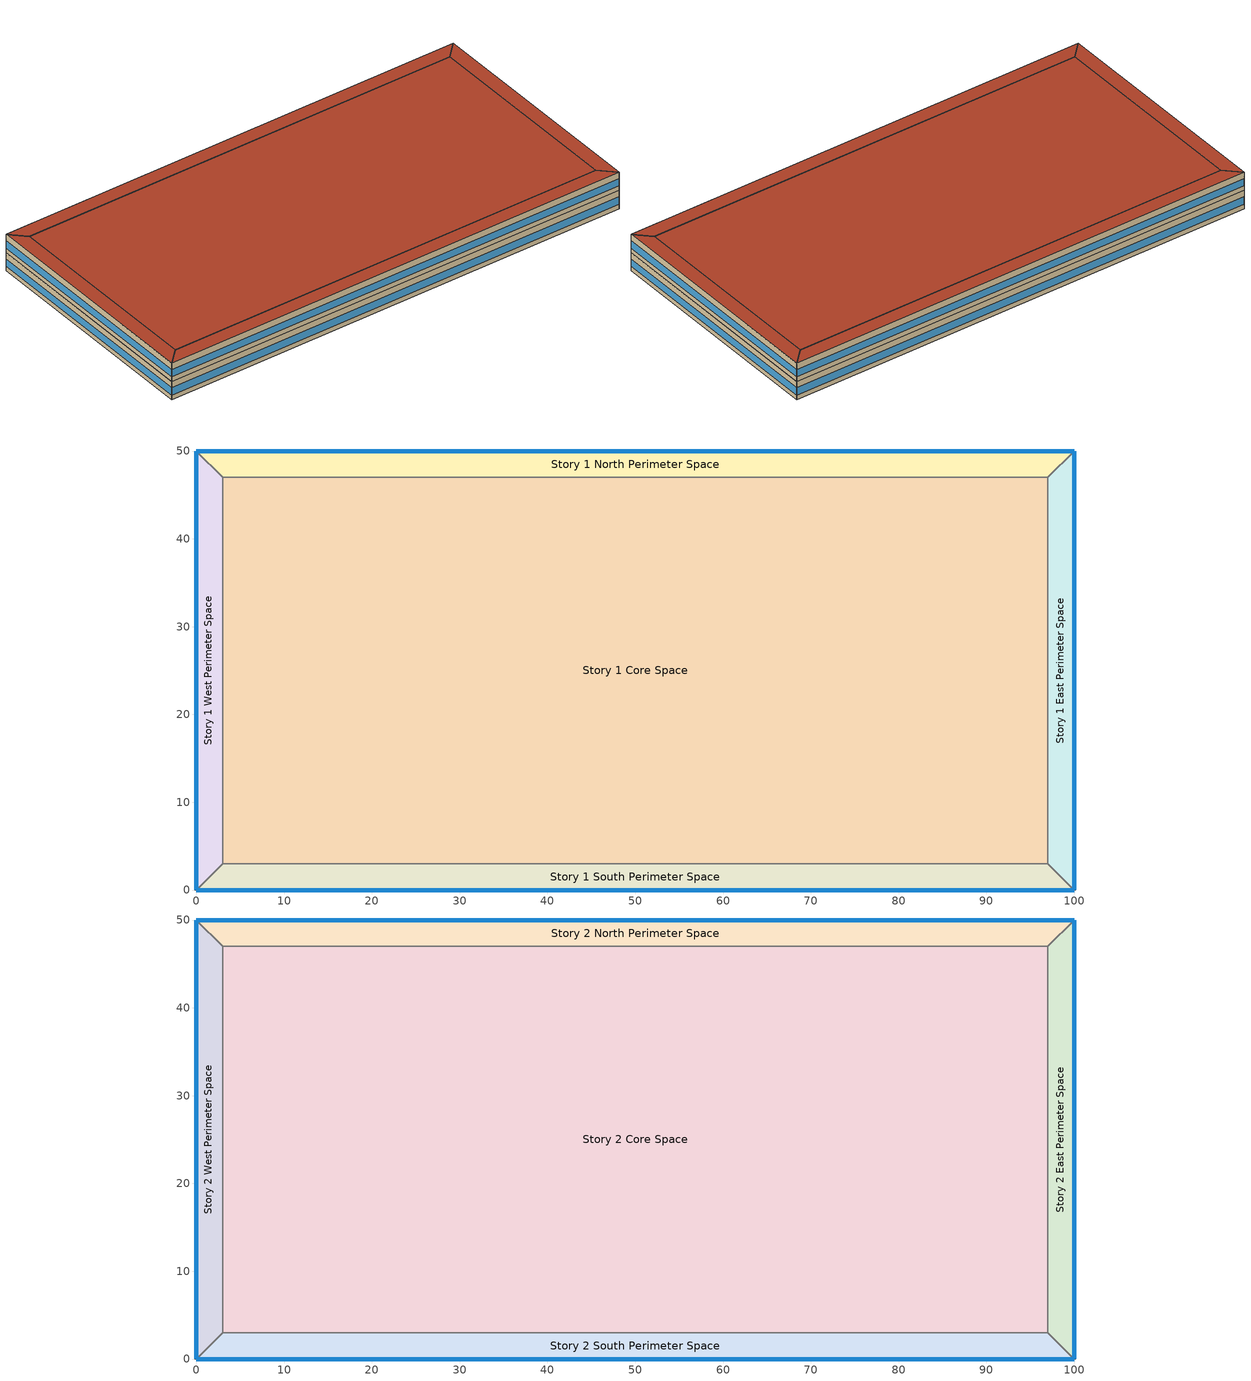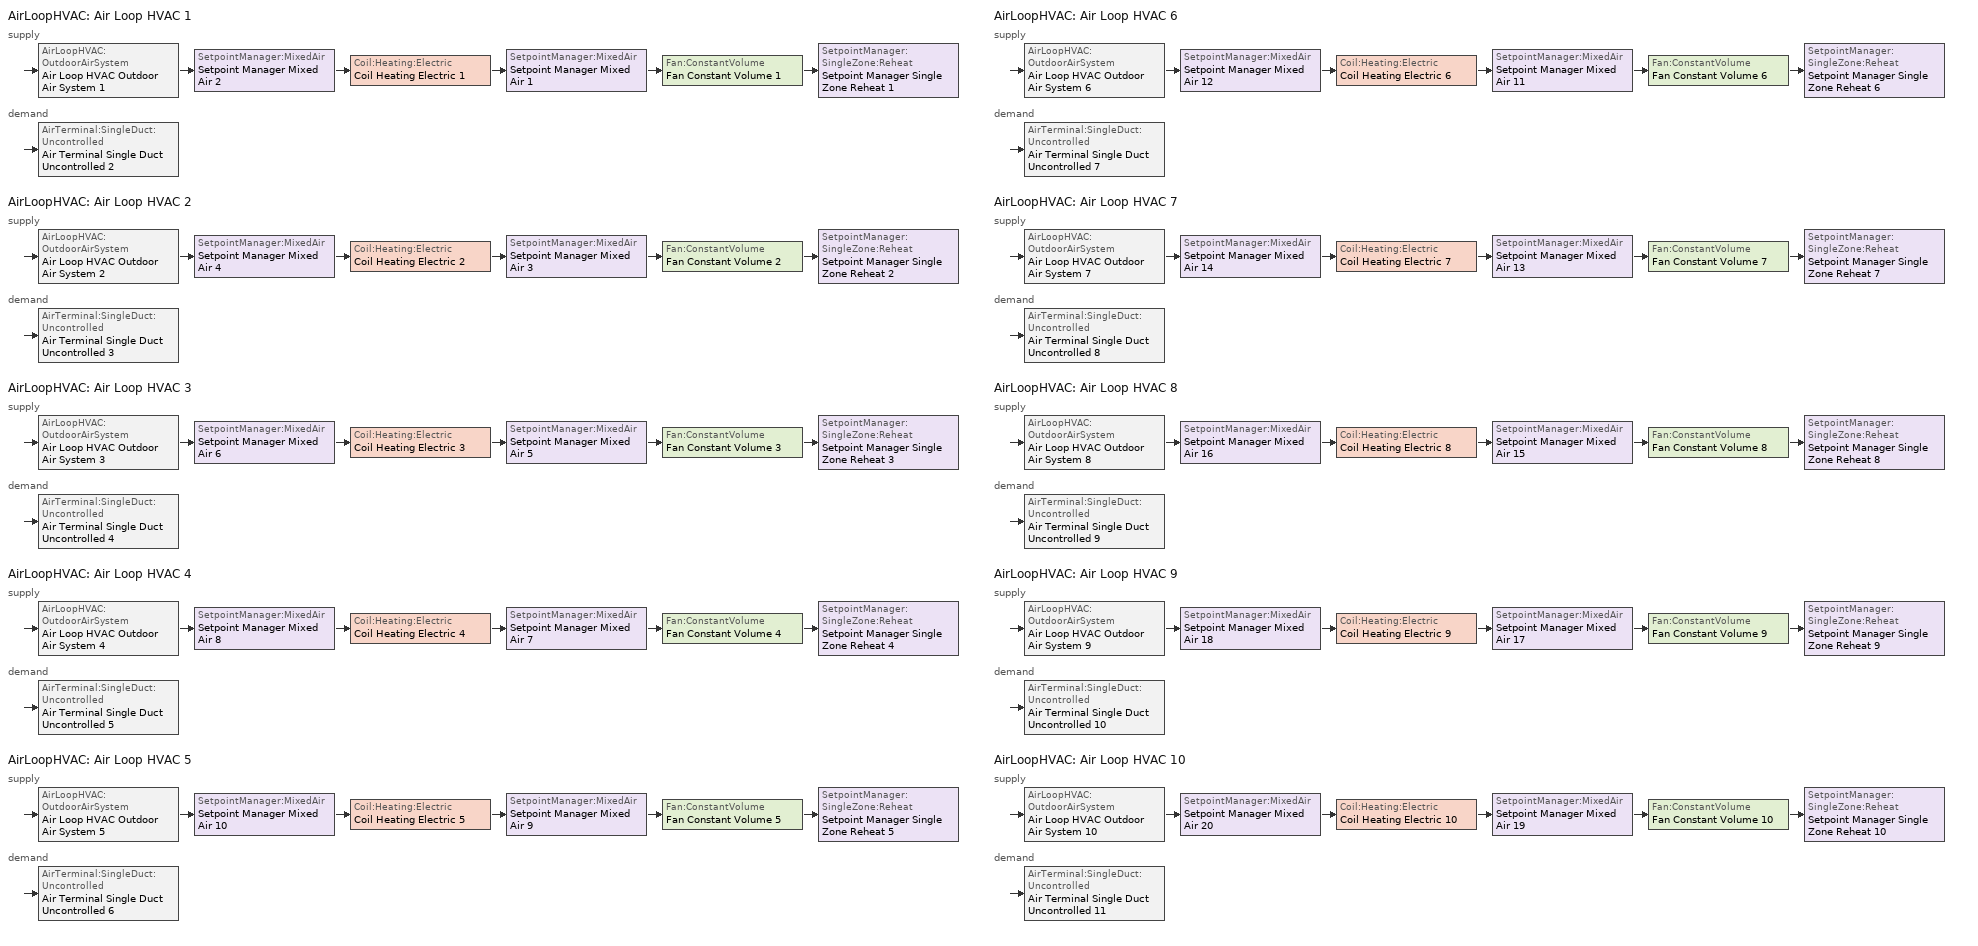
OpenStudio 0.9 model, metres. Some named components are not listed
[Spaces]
Story 1 West Perimeter Space
 floor ground: 0,0 0,50 3,47 3,3 z0
 wall outside: 0,50 0,0 z0:4
 wall to Story 1 North Perimeter Space: 3,47 0,50 z0:4
 wall to Story 1 Core Space: 3,3 3,47 z0:4
 wall to Story 1 South Perimeter Space: 0,0 3,3 z0:4
 window: 0,49.97 0,0.03 z1:2.6
Story 1 North Perimeter Space
 floor ground: 0,50 100,50 97,47 3,47 z0
 wall outside: 100,50 0,50 z0:4
 wall to Story 1 East Perimeter Space: 97,47 100,50 z0:4
 wall to Story 1 Core Space: 3,47 97,47 z0:4
 window: 99.97,50 0.03,50 z1:2.6
Story 1 East Perimeter Space
 floor ground: 100,50 100,0 97,3 97,47 z0
 wall outside: 100,0 100,50 z0:4
 wall to Story 1 South Perimeter Space: 97,3 100,0 z0:4
 wall to Story 1 Core Space: 97,47 97,3 z0:4
 window: 100,0.03 100,49.97 z1:2.6
Story 1 South Perimeter Space
 floor ground: 100,0 0,0 3,3 97,3 z0
 wall outside: 0,0 100,0 z0:4
 wall to Story 1 Core Space: 97,3 3,3 z0:4
 window: 0.03,0 99.97,0 z1:2.6
Story 1 Core Space
 floor ground: 3,3 3,47 97,47 97,3 z0
Story 2 West Perimeter Space
 floor to Story 1 West Perimeter Space: 0,0 0,50 3,47 3,3 z4
 wall outside: 0,50 0,0 z4:8
 wall to Story 2 North Perimeter Space: 3,47 0,50 z4:8
 wall to Story 2 Core Space: 3,3 3,47 z4:8
 wall to Story 2 South Perimeter Space: 0,0 3,3 z4:8
 window: 0,49.97 0,0.03 z5:6.6
 roof outside: 3,3 3,47 0,50 0,0 z8
Story 2 North Perimeter Space
 floor to Story 1 North Perimeter Space: 0,50 100,50 97,47 3,47 z4
 wall outside: 100,50 0,50 z4:8
 wall to Story 2 East Perimeter Space: 97,47 100,50 z4:8
 wall to Story 2 Core Space: 3,47 97,47 z4:8
 window: 99.97,50 0.03,50 z5:6.6
 roof outside: 3,47 97,47 100,50 0,50 z8
Story 2 East Perimeter Space
 floor to Story 1 East Perimeter Space: 100,50 100,0 97,3 97,47 z4
 wall outside: 100,0 100,50 z4:8
 wall to Story 2 South Perimeter Space: 97,3 100,0 z4:8
 wall to Story 2 Core Space: 97,47 97,3 z4:8
 window: 100,0.03 100,49.97 z5:6.6
 roof outside: 97,47 97,3 100,0 100,50 z8
Story 2 South Perimeter Space
 floor to Story 1 South Perimeter Space: 100,0 0,0 3,3 97,3 z4
 wall outside: 0,0 100,0 z4:8
 wall to Story 2 Core Space: 97,3 3,3 z4:8
 window: 0.03,0 99.97,0 z5:6.6
 roof outside: 97,3 3,3 0,0 100,0 z8
Story 2 Core Space
 floor to Story 1 Core Space: 3,3 3,47 97,47 97,3 z4
 roof outside: 97,3 97,47 3,47 3,3 z8
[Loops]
AirLoopHVAC 'Air Loop HVAC 1'
 supply: AirLoopHVAC:OutdoorAirSystem 'Air Loop HVAC Outdoor Air System 1' > SetpointManager:MixedAir 'Setpoint Manager Mixed Air 2' > Coil:Heating:Electric 'Coil Heating Electric 1' > SetpointManager:MixedAir 'Setpoint Manager Mixed Air 1' > Fan:ConstantVolume 'Fan Constant Volume 1' > SetpointManager:SingleZone:Reheat 'Setpoint Manager Single Zone Reheat 1'
 demand: AirTerminal:SingleDuct:Uncontrolled 'Air Terminal Single Duct Uncontrolled 2'
AirLoopHVAC 'Air Loop HVAC 2'
 supply: AirLoopHVAC:OutdoorAirSystem 'Air Loop HVAC Outdoor Air System 2' > SetpointManager:MixedAir 'Setpoint Manager Mixed Air 4' > Coil:Heating:Electric 'Coil Heating Electric 2' > SetpointManager:MixedAir 'Setpoint Manager Mixed Air 3' > Fan:ConstantVolume 'Fan Constant Volume 2' > SetpointManager:SingleZone:Reheat 'Setpoint Manager Single Zone Reheat 2'
 demand: AirTerminal:SingleDuct:Uncontrolled 'Air Terminal Single Duct Uncontrolled 3'
AirLoopHVAC 'Air Loop HVAC 3'
 supply: AirLoopHVAC:OutdoorAirSystem 'Air Loop HVAC Outdoor Air System 3' > SetpointManager:MixedAir 'Setpoint Manager Mixed Air 6' > Coil:Heating:Electric 'Coil Heating Electric 3' > SetpointManager:MixedAir 'Setpoint Manager Mixed Air 5' > Fan:ConstantVolume 'Fan Constant Volume 3' > SetpointManager:SingleZone:Reheat 'Setpoint Manager Single Zone Reheat 3'
 demand: AirTerminal:SingleDuct:Uncontrolled 'Air Terminal Single Duct Uncontrolled 4'
AirLoopHVAC 'Air Loop HVAC 4'
 supply: AirLoopHVAC:OutdoorAirSystem 'Air Loop HVAC Outdoor Air System 4' > SetpointManager:MixedAir 'Setpoint Manager Mixed Air 8' > Coil:Heating:Electric 'Coil Heating Electric 4' > SetpointManager:MixedAir 'Setpoint Manager Mixed Air 7' > Fan:ConstantVolume 'Fan Constant Volume 4' > SetpointManager:SingleZone:Reheat 'Setpoint Manager Single Zone Reheat 4'
 demand: AirTerminal:SingleDuct:Uncontrolled 'Air Terminal Single Duct Uncontrolled 5'
AirLoopHVAC 'Air Loop HVAC 5'
 supply: AirLoopHVAC:OutdoorAirSystem 'Air Loop HVAC Outdoor Air System 5' > SetpointManager:MixedAir 'Setpoint Manager Mixed Air 10' > Coil:Heating:Electric 'Coil Heating Electric 5' > SetpointManager:MixedAir 'Setpoint Manager Mixed Air 9' > Fan:ConstantVolume 'Fan Constant Volume 5' > SetpointManager:SingleZone:Reheat 'Setpoint Manager Single Zone Reheat 5'
 demand: AirTerminal:SingleDuct:Uncontrolled 'Air Terminal Single Duct Uncontrolled 6'
AirLoopHVAC 'Air Loop HVAC 6'
 supply: AirLoopHVAC:OutdoorAirSystem 'Air Loop HVAC Outdoor Air System 6' > SetpointManager:MixedAir 'Setpoint Manager Mixed Air 12' > Coil:Heating:Electric 'Coil Heating Electric 6' > SetpointManager:MixedAir 'Setpoint Manager Mixed Air 11' > Fan:ConstantVolume 'Fan Constant Volume 6' > SetpointManager:SingleZone:Reheat 'Setpoint Manager Single Zone Reheat 6'
 demand: AirTerminal:SingleDuct:Uncontrolled 'Air Terminal Single Duct Uncontrolled 7'
AirLoopHVAC 'Air Loop HVAC 7'
 supply: AirLoopHVAC:OutdoorAirSystem 'Air Loop HVAC Outdoor Air System 7' > SetpointManager:MixedAir 'Setpoint Manager Mixed Air 14' > Coil:Heating:Electric 'Coil Heating Electric 7' > SetpointManager:MixedAir 'Setpoint Manager Mixed Air 13' > Fan:ConstantVolume 'Fan Constant Volume 7' > SetpointManager:SingleZone:Reheat 'Setpoint Manager Single Zone Reheat 7'
 demand: AirTerminal:SingleDuct:Uncontrolled 'Air Terminal Single Duct Uncontrolled 8'
AirLoopHVAC 'Air Loop HVAC 8'
 supply: AirLoopHVAC:OutdoorAirSystem 'Air Loop HVAC Outdoor Air System 8' > SetpointManager:MixedAir 'Setpoint Manager Mixed Air 16' > Coil:Heating:Electric 'Coil Heating Electric 8' > SetpointManager:MixedAir 'Setpoint Manager Mixed Air 15' > Fan:ConstantVolume 'Fan Constant Volume 8' > SetpointManager:SingleZone:Reheat 'Setpoint Manager Single Zone Reheat 8'
 demand: AirTerminal:SingleDuct:Uncontrolled 'Air Terminal Single Duct Uncontrolled 9'
AirLoopHVAC 'Air Loop HVAC 9'
 supply: AirLoopHVAC:OutdoorAirSystem 'Air Loop HVAC Outdoor Air System 9' > SetpointManager:MixedAir 'Setpoint Manager Mixed Air 18' > Coil:Heating:Electric 'Coil Heating Electric 9' > SetpointManager:MixedAir 'Setpoint Manager Mixed Air 17' > Fan:ConstantVolume 'Fan Constant Volume 9' > SetpointManager:SingleZone:Reheat 'Setpoint Manager Single Zone Reheat 9'
 demand: AirTerminal:SingleDuct:Uncontrolled 'Air Terminal Single Duct Uncontrolled 10'
AirLoopHVAC 'Air Loop HVAC 10'
 supply: AirLoopHVAC:OutdoorAirSystem 'Air Loop HVAC Outdoor Air System 10' > SetpointManager:MixedAir 'Setpoint Manager Mixed Air 20' > Coil:Heating:Electric 'Coil Heating Electric 10' > SetpointManager:MixedAir 'Setpoint Manager Mixed Air 19' > Fan:ConstantVolume 'Fan Constant Volume 10' > SetpointManager:SingleZone:Reheat 'Setpoint Manager Single Zone Reheat 10'
 demand: AirTerminal:SingleDuct:Uncontrolled 'Air Terminal Single Duct Uncontrolled 11'
[Building]
OS:Building 1: Space Type=Baseline Model Space Type; Default Construction Set=ASHRAE_189.1-2009_ClimateZone 4-5 (mdoff)_ConstSet
[SizingPeriod:DesignDay] Barometric Pressure {Pa}=98934; Sky Clearness=0; Rain Indicator=0; Snow Indicator=0; Day of Month=21; Daylight Saving Time Indicator=0; Dry-Bulb Temperature Range Modifier Type=DefaultMultipliers
Name | Maximum Dry-Bulb Temperature {C} | Daily Dry-Bulb Temperature Range {deltaC} | Humidity Indicating Conditions at Maximum Dry-Bulb {BasedOnField A3} | Wind Speed {m/s} | Wind Direction {deg} | Month | Day Type | Humidity Indicating Type | Solar Model Indicator | ASHRAE Taub | ASHRAE Taud
Chicago Ohare Intl Ap Ann Clg .4% Condns Enth=>MDB | 31.4 | 10.5 | 79200 | 5.2 | 230 | 7 | SummerDesignDay | Enthalpy | ASHRAETau | 0.455 | 2.05
Chicago Ohare Intl Ap Ann Clg .4% Condns DP=>MDB | 28.9 | 10.5 | 23.8 | 5.2 | 230 | 7 | SummerDesignDay | Dewpoint | ASHRAETau | 0.455 | 2.05
Chicago Ohare Intl Ap Ann Clg .4% Condns WB=>MDB | 31.2 | 10.5 | 25.5 | 5.2 | 230 | 7 | SummerDesignDay | Wetbulb | ASHRAETau | 0.455 | 2.05
Chicago Ohare Intl Ap Ann Htg Wind 99.6% Condns WS=>MCDB | -3.5 | 0 | -3.5 | 12.4 | 270 | 1 | WinterDesignDay | Wetbulb | ASHRAEClearSky
Chicago Ohare Intl Ap Ann Htg 99.6% Condns DB | -20 | 0 | -20 | 4.9 | 270 | 1 | WinterDesignDay | Wetbulb | ASHRAEClearSky
Chicago Ohare Intl Ap Ann Clg .4% Condns DB=>MWB | 33.3 | 10.5 | 23.7 | 5.2 | 230 | 7 | SummerDesignDay | Wetbulb | ASHRAETau | 0.455 | 2.05
Chicago Ohare Intl Ap Ann Hum_n 99.6% Condns DP=>MCDB | -19.2 | 0 | -25.7 | 4.9 | 270 | 1 | WinterDesignDay | Dewpoint | ASHRAEClearSky
[Site]
Chicago Ohare Intl Ap_IL_USA Design_Conditions: Latitude {deg}=41.98; Longitude {deg}=-87.92; Time Zone {hr}=-6; Elevation {m}=201
[Material]
Name | Roughness | Thickness | Conductivity | Density | Specific Heat | Thermal Absorptance | Solar Absorptance | Visible Absorptance
000_F08 Metal surface | Smooth | 0.0008 | 45.28 | 7824 | 500
000_F16 Acoustic tile | MediumSmooth | 0.0191 | 0.06 | 368 | 590
000_G01a 19mm gypsum board | MediumSmooth | 0.019 | 0.16 | 800 | 1090
000_G05 25mm wood | MediumSmooth | 0.0254 | 0.15 | 608 | 1630
000_I01 25mm insulation board | MediumRough | 0.0254 | 0.03 | 43 | 1210
000_M11 100mm lightweight concrete | MediumRough | 0.1016 | 0.53 | 1280 | 840
1/2IN Gypsum | Smooth | 0.0127 | 0.16 | 784.9 | 830 | 0.9 | 0.92 | 0.92
MAT-CC05 4 HW CONCRETE | Rough | 0.1016 | 1.311 | 2240 | 836.8 | 0.9 | 0.7 | 0.7
Metal Decking | MediumSmooth | 0.0015 | 45.006 | 7680 | 418.4 | 0.9 | 0.7 | 0.3
Roof Insulation [21] | MediumRough | 0.2105 | 0.049 | 265 | 836.8 | 0.9 | 0.7 | 0.7
Roof Membrane | VeryRough | 0.0095 | 0.16 | 1121.29 | 1460 | 0.9 | 0.7 | 0.7
Wall Insulation [39] | MediumRough | 0.1184 | 0.045 | 265 | 836.8 | 0.9 | 0.7 | 0.7
[Material:AirGap]
Name | Thermal Resistance
000_F04 Wall air space resistance | 0.15
000_F05 Ceiling air space resistance | 0.18
[Material:NoMass] Thermal Absorptance=0.9; Solar Absorptance=0.7
Name | Roughness | Thermal Resistance | Visible Absorptance
CP02 CARPET PAD | VeryRough | 0.2165 | 0.8
MAT-SHEATH | Rough | 0.3626 | 0.7
[WindowMaterial:Gas]
000_Air 13mm: Gas Type=Air; Thickness=0.0127
[WindowMaterial:Glazing] Optical Data Type=SpectralAverage; Thickness=0.003; Infrared Transmittance at Normal Incidence=0
Name | Solar Transmittance at Normal Incidence | Front Side Solar Reflectance at Normal Incidence | Back Side Solar Reflectance at Normal Incidence | Visible Transmittance at Normal Incidence | Front Side Visible Reflectance at Normal Incidence | Back Side Visible Reflectance at Normal Incidence | Front Side Infrared Hemispherical Emissivity | Back Side Infrared Hemispherical Emissivity | Conductivity | Dirt Correction Factor for Solar and Visible Transmittance | Solar Diffusing
000_Clear 3mm | 0.837 | 0.075 | 0.075 | 0.898 | 0.081 | 0.081 | 0.84 | 0.84 | 0.9
Theoretical Glass [207] | 0.3311 | 0.6189 | 0.6189 | 0.44 | 0.51 | 0.51 | 0.9 | 0.9 | 0.0133 | 1 | No
[Construction]
000_ExtSlabCarpet_4in_ClimateZone 1-8: MAT-CC05 4 HW CONCRETE, CP02 CARPET PAD
000_Exterior Door: 000_F08 Metal surface, 000_I01 25mm insulation board
000_Exterior Window: 000_Clear 3mm, 000_Air 13mm, 000_Clear 3mm
000_Interior Ceiling: 000_M11 100mm lightweight concrete, 000_F05 Ceiling air space resistance, 000_F16 Acoustic tile
000_Interior Door; 000_Interior Partition: 000_G05 25mm wood
000_Interior Floor: 000_F16 Acoustic tile, 000_F05 Ceiling air space resistance, 000_M11 100mm lightweight concrete
000_Interior Wall: 000_G01a 19mm gypsum board, 000_F04 Wall air space resistance, 000_G01a 19mm gypsum board
000_Interior Window: 000_Clear 3mm
ASHRAE_189.1-2009_ExtRoof_IEAD_ClimateZone 2-5: Roof Membrane, Roof Insulation [21], Metal Decking
ASHRAE_189.1-2009_ExtWall_SteelFrame_ClimateZone 4-8: MAT-SHEATH, Wall Insulation [39], 1/2IN Gypsum
ASHRAE_189.1-2009_ExtWindow_ClimateZone 4-5: Theoretical Glass [207]
[DefaultConstructionSet]
ASHRAE_189.1-2009_ClimateZone 4-5 (mdoff)_ConstSet: Default Exterior Surface Constructions=ASHRAE_189.1-2009_ClimateZone 4-5 (mdoff)_Exterior_DefSurfCons; Default Interior Surface Constructions=000_Interior_DefSurfCons; Default Ground Contact Surface Constructions=000_Ground_DefSurfCons; Default Exterior SubSurface Constructions=ASHRAE_189.1-2009_ClimateZone 4-5 (mdoff)_Exterior_DefSubCons; Default Interior SubSurface Constructions=000_Interior_DefSubCons; Interior Partition Construction=000_Interior Partition
[DefaultSubSurfaceConstructions] Glass Door Construction=000_Exterior Window; Skylight Construction=000_Exterior Window; Tubular Daylight Dome Construction=000_Interior Window; Tubular Daylight Diffuser Construction=000_Interior Window
Name | Fixed Window Construction | Operable Window Construction | Door Construction
000_Interior_DefSubCons | 000_Interior Window | 000_Interior Window | 000_Interior Door
ASHRAE_189.1-2009_ClimateZone 4-5 (mdoff)_Exterior_DefSubCons | ASHRAE_189.1-2009_ExtWindow_ClimateZone 4-5 | ASHRAE_189.1-2009_ExtWindow_ClimateZone 4-5 | 000_Exterior Door
[DefaultSurfaceConstructions]
Name | Floor Construction | Wall Construction | Roof Ceiling Construction
000_Ground_DefSurfCons | 000_ExtSlabCarpet_4in_ClimateZone 1-8 | 000_ExtSlabCarpet_4in_ClimateZone 1-8 | 000_ExtSlabCarpet_4in_ClimateZone 1-8
000_Interior_DefSurfCons | 000_Interior Floor | 000_Interior Wall | 000_Interior Ceiling
ASHRAE_189.1-2009_ClimateZone 4-5 (mdoff)_Exterior_DefSurfCons | 000_ExtSlabCarpet_4in_ClimateZone 1-8 | ASHRAE_189.1-2009_ExtWall_SteelFrame_ClimateZone 4-8 | ASHRAE_189.1-2009_ExtRoof_IEAD_ClimateZone 2-5
[BuildingStory] Nominal Floor to Floor Height {m}=4
Name | Nominal Z Coordinate {m}
Story 1 | 0
Story 2 | 4
[Space]
Name | Building Story | Thermal Zone
Story 1 West Perimeter Space | Story 1 | Thermal Zone 3
Story 1 North Perimeter Space | Story 1 | Thermal Zone 1
Story 1 East Perimeter Space | Story 1 | Thermal Zone 8
Story 1 South Perimeter Space | Story 1 | Thermal Zone 5
Story 1 Core Space | Story 1 | Thermal Zone 10
Story 2 West Perimeter Space | Story 2 | Thermal Zone 6
Story 2 North Perimeter Space | Story 2 | Thermal Zone 9
Story 2 East Perimeter Space | Story 2 | Thermal Zone 2
Story 2 South Perimeter Space | Story 2 | Thermal Zone 4
Story 2 Core Space | Story 2 | Thermal Zone 7
[ThermalZone] Thermostat=Thermostat Setpoint Dual Setpoint 1; Use Ideal Air Loads=No
Thermal Zone 1; Thermal Zone 2; Thermal Zone 3; Thermal Zone 4; Thermal Zone 5; Thermal Zone 6; Thermal Zone 7; Thermal Zone 8; Thermal Zone 9; Thermal Zone 10
[Sizing:Zone] Zone Cooling Design Supply Air Temperature {C}=14; Zone Heating Design Supply Air Temperature {C}=40; Zone Cooling Design Supply Air Humidity Ratio {kg-H2O/kg-air}=0.0085; Zone Heating Design Supply Air Humidity Ratio {kg-H2O/kg-air}=0.008; Cooling Design Air Flow Method=DesignDay; Heating Design Air Flow Method=DesignDay
Thermal Zone 1; Thermal Zone 2; Thermal Zone 3; Thermal Zone 4; Thermal Zone 5; Thermal Zone 6; Thermal Zone 7; Thermal Zone 8; Thermal Zone 9; Thermal Zone 10
[Zone equipment]
Thermal Zone 1: Air Terminal Single Duct Uncontrolled 11
Thermal Zone 2: Air Terminal Single Duct Uncontrolled 10
Thermal Zone 3: Air Terminal Single Duct Uncontrolled 2
Thermal Zone 4: Air Terminal Single Duct Uncontrolled 9
Thermal Zone 5: Air Terminal Single Duct Uncontrolled 5
Thermal Zone 6: Air Terminal Single Duct Uncontrolled 6
Thermal Zone 7: Air Terminal Single Duct Uncontrolled 8
Thermal Zone 8: Air Terminal Single Duct Uncontrolled 3
Thermal Zone 9: Air Terminal Single Duct Uncontrolled 7
Thermal Zone 10: Air Terminal Single Duct Uncontrolled 4
[AirLoopHVAC] Design Supply Air Flow Rate {m3/s}=AutoSize
Air Loop HVAC 1; Air Loop HVAC 2; Air Loop HVAC 3; Air Loop HVAC 4; Air Loop HVAC 5; Air Loop HVAC 6; Air Loop HVAC 7; Air Loop HVAC 8; Air Loop HVAC 9; Air Loop HVAC 10
[Sizing:System] Type of Load to Size On=Sensible; Design Outdoor Air Flow Rate {m3/s}=Autosize; Minimum System Air Flow Ratio=1; Preheat Design Temperature {C}=7; Preheat Design Humidity Ratio {kg-H2O/kg-Air}=0.008; Precool Design Temperature {C}=12.8; Precool Design Humidity Ratio {kg-H2O/kg-Air}=0.008; Central Cooling Design Supply Air Temperature {C}=12.8; Central Heating Design Supply Air Temperature {C}=40; Sizing Option=NonCoincident; 100% Outdoor Air in Cooling=Yes; 100% Outdoor Air in Heating=Yes; Central Cooling Design Supply Air Humidity Ratio {kg-H2O/kg-Air}=0.0085; Central Heating Design Supply Air Humidity Ratio {kg-H2O/kg-Air}=0.008; Cooling Design Air Flow Method=DesignDay; Cooling Design Air Flow Rate {m3/s}=0; Heating Design Air Flow Method=DesignDay; Heating Design Air Flow Rate {m3/s}=0; System Outdoor Air Method=ZoneSum
Air Loop HVAC 1; Air Loop HVAC 2; Air Loop HVAC 3; Air Loop HVAC 4; Air Loop HVAC 5; Air Loop HVAC 6; Air Loop HVAC 7; Air Loop HVAC 8; Air Loop HVAC 9; Air Loop HVAC 10
[Fan:ConstantVolume] Pressure Rise {Pa}=500; Maximum Flow Rate {m3/s}=AutoSize
Name | Availability Schedule
Fan Constant Volume 1 | Always_On
Fan Constant Volume 2 | Always_On 1
Fan Constant Volume 3 | Always_On 2
Fan Constant Volume 4 | Always_On 3
Fan Constant Volume 5 | Always_On 4
Fan Constant Volume 6 | Always_On 5
Fan Constant Volume 7 | Always_On 6
Fan Constant Volume 8 | Always_On 7
Fan Constant Volume 9 | Always_On 8
Fan Constant Volume 10 | Always_On 9
[Coil:Heating:Electric]
Name | Availability Schedule
Coil Heating Electric 1 | Always_On
Coil Heating Electric 2 | Always_On 1
Coil Heating Electric 3 | Always_On 2
Coil Heating Electric 4 | Always_On 3
Coil Heating Electric 5 | Always_On 4
Coil Heating Electric 6 | Always_On 5
Coil Heating Electric 7 | Always_On 6
Coil Heating Electric 8 | Always_On 7
Coil Heating Electric 9 | Always_On 8
Coil Heating Electric 10 | Always_On 9
[SetpointManager:SingleZone:Reheat] Minimum Supply Air Temperature {C}=-99; Maximum Supply Air Temperature {C}=99
Name | Control Zone
Setpoint Manager Single Zone Reheat 1 | Thermal Zone 3
Setpoint Manager Single Zone Reheat 2 | Thermal Zone 8
Setpoint Manager Single Zone Reheat 3 | Thermal Zone 10
Setpoint Manager Single Zone Reheat 4 | Thermal Zone 5
Setpoint Manager Single Zone Reheat 5 | Thermal Zone 6
Setpoint Manager Single Zone Reheat 6 | Thermal Zone 9
Setpoint Manager Single Zone Reheat 7 | Thermal Zone 7
Setpoint Manager Single Zone Reheat 8 | Thermal Zone 4
Setpoint Manager Single Zone Reheat 9 | Thermal Zone 2
Setpoint Manager Single Zone Reheat 10 | Thermal Zone 1
[Controller:OutdoorAir] Minimum Outdoor Air Flow Rate {m3/s}=Autosize; Maximum Outdoor Air Flow Rate {m3/s}=Autosize; Economizer Control Type=NoEconomizer; Economizer Control Action Type=ModulateFlow; Economizer Maximum Limit Dry-Bulb Temperature {C}=28; Economizer Maximum Limit Enthalpy {J/kg}=64000; Economizer Minimum Limit Dry-Bulb Temperature {C}=-100; Lockout Type=NoLockout; Minimum Limit Type=FixedMinimum; High Humidity Control=No; Heat Recovery Bypass Control Type=BypassWhenOAFlowGreaterThanMinimum
Controller Outdoor Air 1; Controller Outdoor Air 2; Controller Outdoor Air 3; Controller Outdoor Air 4; Controller Outdoor Air 5; Controller Outdoor Air 6; Controller Outdoor Air 7; Controller Outdoor Air 8; Controller Outdoor Air 9; Controller Outdoor Air 10
[AirLoopHVAC:OutdoorAirSystem]
Name | Controller
Air Loop HVAC Outdoor Air System 1 | Controller Outdoor Air 1
Air Loop HVAC Outdoor Air System 2 | Controller Outdoor Air 2
Air Loop HVAC Outdoor Air System 3 | Controller Outdoor Air 3
Air Loop HVAC Outdoor Air System 4 | Controller Outdoor Air 4
Air Loop HVAC Outdoor Air System 5 | Controller Outdoor Air 5
Air Loop HVAC Outdoor Air System 6 | Controller Outdoor Air 6
Air Loop HVAC Outdoor Air System 7 | Controller Outdoor Air 7
Air Loop HVAC Outdoor Air System 8 | Controller Outdoor Air 8
Air Loop HVAC Outdoor Air System 9 | Controller Outdoor Air 9
Air Loop HVAC Outdoor Air System 10 | Controller Outdoor Air 10
[AirTerminal:SingleDuct:Uncontrolled] Maximum Air Flow Rate {m3/s}=AutoSize
Name | Availability Schedule
Air Terminal Single Duct Uncontrolled 2 | Always_On
Air Terminal Single Duct Uncontrolled 3 | Always_On 1
Air Terminal Single Duct Uncontrolled 4 | Always_On 2
Air Terminal Single Duct Uncontrolled 5 | Always_On 3
Air Terminal Single Duct Uncontrolled 6 | Always_On 4
Air Terminal Single Duct Uncontrolled 7 | Always_On 5
Air Terminal Single Duct Uncontrolled 8 | Always_On 6
Air Terminal Single Duct Uncontrolled 9 | Always_On 7
Air Terminal Single Duct Uncontrolled 10 | Always_On 8
Air Terminal Single Duct Uncontrolled 11 | Always_On 9
[ThermostatSetpoint:DualSetpoint]
Thermostat Setpoint Dual Setpoint 1: Heating Setpoint Temperature Schedule=Heating Sch; Cooling Setpoint Temperature Schedule=Cooling Sch
[SpaceType]
Baseline Model Space Type: Default Schedule Set=Baseline Model Schedule Set; Design Specification Outdoor Air Object=Baseline Model OA
[DefaultScheduleSet]
Baseline Model Schedule Set: Number of People Schedule=Baseline Model People Lights and Equipment Schedule; People Activity Level Schedule=Baseline Model People Activity Schedule; Lighting Schedule=Baseline Model People Lights and Equipment Schedule; Electric Equipment Schedule=Baseline Model People Lights and Equipment Schedule; Infiltration Schedule=Baseline Model Infiltration Schedule
[DesignSpecification:OutdoorAir]
Baseline Model OA: Outdoor Air Method=Sum; Outdoor Air Flow per Person {m3/s-person}=0.00943895
[SpaceInfiltration:DesignFlowRate]
Baseline Model Infiltration: Space or SpaceType=Baseline Model Space Type; Design Flow Rate Calculation Method=Flow/ExteriorArea; Flow per Exterior Surface Area {m3/s-m2}=0.0003048
[People:Definition]
Baseline Model People Definition: Number of People Calculation Method=People/Area; People per Space Floor Area {person/m2}=0.0538196; Fraction Radiant=0.3
[People]
Baseline Model People: People Definition=Baseline Model People Definition; Space or SpaceType=Baseline Model Space Type
[Lights:Definition]
Baseline Model Lights Definition: Design Level Calculation Method=Watts/Area; Watts per Space Floor Area {W/m2}=10.7639
[Lights]
Baseline Model Lights: Lights Definition=Baseline Model Lights Definition; Space or SpaceType=Baseline Model Space Type
[ElectricEquipment:Definition]
Baseline Model Electric Equipment Definition: Design Level Calculation Method=Watts/Area; Watts per Space Floor Area {W/m2}=10.7639
[ElectricEquipment]
Baseline Model Electric Equipment: Electric Equipment Definition=Baseline Model Electric Equipment Definition; Space or SpaceType=Baseline Model Space Type
[Schedule:Ruleset]
Name | Default Day Schedule | Summer Design Day Schedule | Winter Design Day Schedule
Always_On | Always_On_Default | Always_On_Summer_Design_Day | Always_On_Winter_Design_Day
Always_On 1 | Always_On_Default 1 | Always_On_Summer_Design_Day 1 | Always_On_Winter_Design_Day 1
Always_On 2 | Always_On_Default 2 | Always_On_Summer_Design_Day 2 | Always_On_Winter_Design_Day 2
Always_On 3 | Always_On_Default 3 | Always_On_Summer_Design_Day 3 | Always_On_Winter_Design_Day 3
Always_On 4 | Always_On_Default 4 | Always_On_Summer_Design_Day 4 | Always_On_Winter_Design_Day 4
Always_On 5 | Always_On_Default 5 | Always_On_Summer_Design_Day 5 | Always_On_Winter_Design_Day 5
Always_On 6 | Always_On_Default 6 | Always_On_Summer_Design_Day 6 | Always_On_Winter_Design_Day 6
Always_On 7 | Always_On_Default 7 | Always_On_Summer_Design_Day 7 | Always_On_Winter_Design_Day 7
Always_On 8 | Always_On_Default 8 | Always_On_Summer_Design_Day 8 | Always_On_Winter_Design_Day 8
Always_On 9 | Always_On_Default 9 | Always_On_Summer_Design_Day 9 | Always_On_Winter_Design_Day 9
Cooling Sch | Cooling Sch Default
Heating Sch | Heating Sch Default
Baseline Model Infiltration Schedule | Baseline Model Infiltration Schedule Schedule All Days | Baseline Model Infiltration Schedule Summer Design Day | Baseline Model Infiltration Schedule Winter Design Day
Baseline Model People Lights and Equipment Schedule | Baseline Model People Lights and Equipment Schedule Schedule Week Day | Baseline Model People Lights and Equipment Schedule Summer Design Day | Baseline Model People Lights and Equipment Schedule Winter Design Day
Baseline Model People Activity Schedule | Baseline Model People Activity Schedule Default
[Schedule:Day]
Always_On_Default; Always_On_Summer_Design_Day; Always_On_Winter_Design_Day; Always_On_Default 1; Always_On_Summer_Design_Day 1; Always_On_Winter_Design_Day 1; Always_On_Default 2; Always_On_Summer_Design_Day 2; Always_On_Winter_Design_Day 2; Always_On_Default 3; Always_On_Summer_Design_Day 3; Always_On_Winter_Design_Day 3; Always_On_Default 4; Always_On_Summer_Design_Day 4; Always_On_Winter_Design_Day 4; Always_On_Default 5; Always_On_Summer_Design_Day 5; Always_On_Winter_Design_Day 5; Always_On_Default 6; Always_On_Summer_Design_Day 6; Always_On_Winter_Design_Day 6; Always_On_Default 7; Always_On_Summer_Design_Day 7; Always_On_Winter_Design_Day 7; Always_On_Default 8; Always_On_Summer_Design_Day 8; Always_On_Winter_Design_Day 8; Always_On_Default 9; Always_On_Summer_Design_Day 9; Always_On_Winter_Design_Day 9; Baseline Model Infiltration Schedule Winter Design Day; Baseline Model Infiltration Schedule Summer Design Day; Baseline Model People Lights and Equipment Schedule Summer Design Day: 24, 0, 1
Cooling Sch Default: 24, 0, 28
Heating Sch Default: 24, 0, 24
Baseline Model Infiltration Schedule Schedule All Days: 6, 0, 1, 22, 0, 0.25, 24, 0, 1
Baseline Model People Lights and Equipment Schedule Schedule Week Day: 6, 0, 0, 7, 0, 0.1, 8, 0, 0.2, 12, 0, 0.95, 13, 0, 0.5, 17, 0, 0.95, 18, 0, 0.7, 20, 0, 0.4, 22, 0, 0.1, 24, 0, 0.05
Baseline Model People Lights and Equipment Schedule Winter Design Day; Baseline Model People Lights and Equipment Schedule Schedule Sunday: 24, 0, 0
Baseline Model People Lights and Equipment Schedule Saturday: 6, 0, 0, 8, 0, 0.1, 14, 0, 0.5, 17, 0, 0.1, 24, 0, 0
Baseline Model People Activity Schedule Default: 24, 0, 120
[Schedule:Rule] Schedule Ruleset=Baseline Model People Lights and Equipment Schedule
Name | Rule Order | Day Schedule | Apply Saturday | Apply Sunday
Baseline Model People Lights and Equipment Schedule Saturday Rule | 1 | Baseline Model People Lights and Equipment Schedule Saturday | Yes
Baseline Model People Lights and Equipment Schedule Sunday Rule | 0 | Baseline Model People Lights and Equipment Schedule Schedule Sunday |  | Yes
